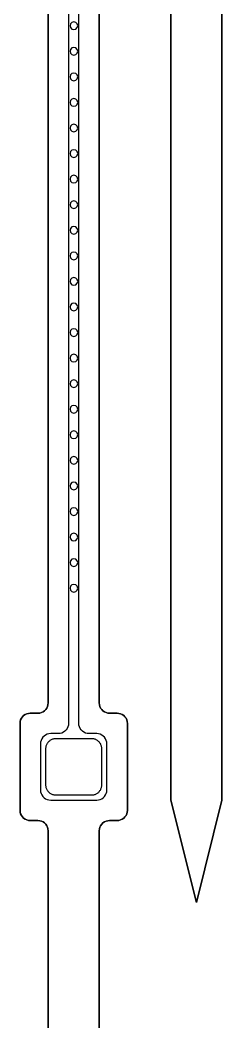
# Model space of a CAD drawing. Header units: metres. Extents: x -1550 to 1550, y -904 to 26100.
# Drawn here: x 126.5 to 166, y 1220 to 1415.9 of the extents above; entities that cross this region are included whole.
import ezdxf

# ---------------------------------------------------------------- set-up
doc = ezdxf.new("R2010")
doc.units = ezdxf.units.M
for name, color, linetype in [('Electrodes', 2, 'CONTINUOUS'), ('Metal', 4, 'CONTINUOUS'), ('pattern_ionp', 7, 'CONTINUOUS'), ('Polyimide', 3, 'CONTINUOUS'), ('Polyimide_Negative', 5, 'CONTINUOUS')]:
    doc.layers.add(name, color=color, linetype=linetype)

msp = doc.modelspace()

# ---------------------------------------------------------------- linework, layer by layer
at = {"layer": 'Electrodes'}
msp.add_lwpolyline([(140.5, 1264.34), (140.64, 1264.35), (140.77, 1264.36), (140.91, 1264.38), (141.04, 1264.42), (141.17, 1264.46), (141.3, 1264.51), (141.42, 1264.57), (141.54, 1264.63), (141.65, 1264.71), (141.76, 1264.79), (141.87, 1264.88), (141.96, 1264.98), (142.05, 1265.08), (142.13, 1265.19), (142.21, 1265.3), (142.28, 1265.42), (142.33, 1265.54), (142.38, 1265.67), (142.43, 1265.8), (142.46, 1265.93), (142.48, 1266.07), (142.5, 1266.2), (142.5, 1266.34), (142.5, 1273.34), (142.5, 1273.48), (142.48, 1273.61), (142.46, 1273.75), (142.43, 1273.88), (142.38, 1274.01), (142.33, 1274.14), (142.28, 1274.26), (142.21, 1274.38), (142.13, 1274.49), (142.05, 1274.6), (141.96, 1274.71), (141.87, 1274.8), (141.76, 1274.89), (141.65, 1274.98), (141.54, 1275.05), (141.42, 1275.12), (141.3, 1275.18), (141.17, 1275.23), (141.04, 1275.27), (140.91, 1275.3), (140.77, 1275.32), (140.64, 1275.34), (140.5, 1275.34), (133.5, 1275.34), (133.36, 1275.34), (133.23, 1275.32), (133.09, 1275.3), (132.96, 1275.27), (132.83, 1275.23), (132.7, 1275.18), (132.58, 1275.12), (132.46, 1275.05), (132.35, 1274.98), (132.24, 1274.89), (132.13, 1274.8), (132.04, 1274.71), (131.95, 1274.6), (131.87, 1274.49), (131.79, 1274.38), (131.72, 1274.26), (131.67, 1274.14), (131.62, 1274.01), (131.57, 1273.88), (131.54, 1273.75), (131.52, 1273.61), (131.5, 1273.48), (131.5, 1273.34), (131.5, 1266.34), (131.5, 1266.2), (131.52, 1266.07), (131.54, 1265.93), (131.57, 1265.8), (131.62, 1265.67), (131.67, 1265.54), (131.72, 1265.42), (131.79, 1265.3), (131.87, 1265.19), (131.95, 1265.08), (132.04, 1264.98), (132.13, 1264.88), (132.24, 1264.79), (132.35, 1264.71), (132.46, 1264.63), (132.58, 1264.57), (132.7, 1264.51), (132.83, 1264.46), (132.96, 1264.42), (133.09, 1264.38), (133.23, 1264.36), (133.36, 1264.35), (133.5, 1264.34), (140.5, 1264.34)], close=True, dxfattribs=at)
at = {"layer": 'Metal'}
msp.add_lwpolyline([(136, 11993.5), (136, 1278.34), (135.97, 1277.99), (135.88, 1277.66), (135.73, 1277.34), (135.53, 1277.06), (135.29, 1276.81), (135, 1276.61), (134.68, 1276.46), (134.35, 1276.37), (134, 1276.34), (132.5, 1276.34), (132.15, 1276.31), (131.82, 1276.22), (131.5, 1276.07), (131.21, 1275.87), (130.97, 1275.63), (130.77, 1275.34), (130.62, 1275.03), (130.53, 1274.69), (130.5, 1274.34), (130.5, 1265.34), (130.53, 1264.99), (130.62, 1264.66), (130.77, 1264.34), (130.97, 1264.06), (131.21, 1263.81), (131.5, 1263.61), (131.82, 1263.46), (132.15, 1263.37), (132.5, 1263.34), (141.5, 1263.34), (141.85, 1263.37), (142.18, 1263.46), (142.5, 1263.61), (142.79, 1263.81), (143.03, 1264.06), (143.23, 1264.34), (143.38, 1264.66), (143.47, 1264.99), (143.5, 1265.34), (143.5, 1274.34), (143.47, 1274.69), (143.38, 1275.03), (143.23, 1275.34), (143.03, 1275.63), (142.79, 1275.87), (142.5, 1276.07), (142.18, 1276.22), (141.85, 1276.31), (141.5, 1276.34), (140, 1276.34), (139.65, 1276.37), (139.32, 1276.46), (139, 1276.61), (138.71, 1276.81), (138.47, 1277.06), (138.27, 1277.34), (138.12, 1277.66), (138.03, 1277.99), (138, 1278.34), (138, 11993.5)], dxfattribs=at)
at = {"layer": 'pattern_ionp'}
for points in [[(137.79, 1414.78), (137.69, 1415.16), (137.41, 1415.43), (137.04, 1415.53), (136.66, 1415.43), (136.39, 1415.16), (136.29, 1414.78), (136.39, 1414.41), (136.66, 1414.14), (137.04, 1414.03), (137.41, 1414.14), (137.69, 1414.41), (137.79, 1414.78)], [(137.79, 1409.78), (137.69, 1410.16), (137.41, 1410.43), (137.04, 1410.53), (136.66, 1410.43), (136.39, 1410.16), (136.29, 1409.78), (136.39, 1409.41), (136.66, 1409.14), (137.04, 1409.03), (137.41, 1409.14), (137.69, 1409.41), (137.79, 1409.78)], [(137.79, 1404.78), (137.69, 1405.16), (137.41, 1405.43), (137.04, 1405.53), (136.66, 1405.43), (136.39, 1405.16), (136.29, 1404.78), (136.39, 1404.41), (136.66, 1404.14), (137.04, 1404.03), (137.41, 1404.14), (137.69, 1404.41), (137.79, 1404.78)], [(137.79, 1399.78), (137.69, 1400.16), (137.41, 1400.43), (137.04, 1400.53), (136.66, 1400.43), (136.39, 1400.16), (136.29, 1399.78), (136.39, 1399.41), (136.66, 1399.14), (137.04, 1399.03), (137.41, 1399.14), (137.69, 1399.41), (137.79, 1399.78)], [(137.79, 1394.78), (137.69, 1395.16), (137.41, 1395.43), (137.04, 1395.53), (136.66, 1395.43), (136.39, 1395.16), (136.29, 1394.78), (136.39, 1394.41), (136.66, 1394.14), (137.04, 1394.03), (137.41, 1394.14), (137.69, 1394.41), (137.79, 1394.78)], [(137.79, 1389.78), (137.69, 1390.16), (137.41, 1390.43), (137.04, 1390.53), (136.66, 1390.43), (136.39, 1390.16), (136.29, 1389.78), (136.39, 1389.41), (136.66, 1389.14), (137.04, 1389.03), (137.41, 1389.14), (137.69, 1389.41), (137.79, 1389.78)], [(137.79, 1384.78), (137.69, 1385.16), (137.41, 1385.43), (137.04, 1385.53), (136.66, 1385.43), (136.39, 1385.16), (136.29, 1384.78), (136.39, 1384.41), (136.66, 1384.14), (137.04, 1384.03), (137.41, 1384.14), (137.69, 1384.41), (137.79, 1384.78)], [(137.79, 1379.78), (137.69, 1380.16), (137.41, 1380.43), (137.04, 1380.53), (136.66, 1380.43), (136.39, 1380.16), (136.29, 1379.78), (136.39, 1379.41), (136.66, 1379.14), (137.04, 1379.03), (137.41, 1379.14), (137.69, 1379.41), (137.79, 1379.78)], [(137.79, 1374.78), (137.69, 1375.16), (137.41, 1375.43), (137.04, 1375.53), (136.66, 1375.43), (136.39, 1375.16), (136.29, 1374.78), (136.39, 1374.41), (136.66, 1374.14), (137.04, 1374.03), (137.41, 1374.14), (137.69, 1374.41), (137.79, 1374.78)], [(137.79, 1369.78), (137.69, 1370.16), (137.41, 1370.43), (137.04, 1370.53), (136.66, 1370.43), (136.39, 1370.16), (136.29, 1369.78), (136.39, 1369.41), (136.66, 1369.14), (137.04, 1369.03), (137.41, 1369.14), (137.69, 1369.41), (137.79, 1369.78)], [(137.79, 1364.78), (137.69, 1365.16), (137.41, 1365.43), (137.04, 1365.53), (136.66, 1365.43), (136.39, 1365.16), (136.29, 1364.78), (136.39, 1364.41), (136.66, 1364.14), (137.04, 1364.03), (137.41, 1364.14), (137.69, 1364.41), (137.79, 1364.78)], [(137.79, 1359.78), (137.69, 1360.16), (137.41, 1360.43), (137.04, 1360.53), (136.66, 1360.43), (136.39, 1360.16), (136.29, 1359.78), (136.39, 1359.41), (136.66, 1359.14), (137.04, 1359.03), (137.41, 1359.14), (137.69, 1359.41), (137.79, 1359.78)], [(137.79, 1354.78), (137.69, 1355.16), (137.41, 1355.43), (137.04, 1355.53), (136.66, 1355.43), (136.39, 1355.16), (136.29, 1354.78), (136.39, 1354.41), (136.66, 1354.14), (137.04, 1354.03), (137.41, 1354.14), (137.69, 1354.41), (137.79, 1354.78)], [(137.79, 1349.78), (137.69, 1350.16), (137.41, 1350.43), (137.04, 1350.53), (136.66, 1350.43), (136.39, 1350.16), (136.29, 1349.78), (136.39, 1349.41), (136.66, 1349.14), (137.04, 1349.03), (137.41, 1349.14), (137.69, 1349.41), (137.79, 1349.78)], [(137.79, 1344.78), (137.69, 1345.16), (137.41, 1345.43), (137.04, 1345.53), (136.66, 1345.43), (136.39, 1345.16), (136.29, 1344.78), (136.39, 1344.41), (136.66, 1344.14), (137.04, 1344.03), (137.41, 1344.14), (137.69, 1344.41), (137.79, 1344.78)], [(137.79, 1339.78), (137.69, 1340.16), (137.41, 1340.43), (137.04, 1340.53), (136.66, 1340.43), (136.39, 1340.16), (136.29, 1339.78), (136.39, 1339.41), (136.66, 1339.14), (137.04, 1339.03), (137.41, 1339.14), (137.69, 1339.41), (137.79, 1339.78)], [(137.79, 1334.78), (137.69, 1335.16), (137.41, 1335.43), (137.04, 1335.53), (136.66, 1335.43), (136.39, 1335.16), (136.29, 1334.78), (136.39, 1334.41), (136.66, 1334.14), (137.04, 1334.03), (137.41, 1334.14), (137.69, 1334.41), (137.79, 1334.78)], [(137.79, 1329.78), (137.69, 1330.16), (137.41, 1330.43), (137.04, 1330.53), (136.66, 1330.43), (136.39, 1330.16), (136.29, 1329.78), (136.39, 1329.41), (136.66, 1329.14), (137.04, 1329.03), (137.41, 1329.14), (137.69, 1329.41), (137.79, 1329.78)], [(137.79, 1324.78), (137.69, 1325.16), (137.41, 1325.43), (137.04, 1325.53), (136.66, 1325.43), (136.39, 1325.16), (136.29, 1324.78), (136.39, 1324.41), (136.66, 1324.14), (137.04, 1324.03), (137.41, 1324.14), (137.69, 1324.41), (137.79, 1324.78)], [(137.79, 1319.78), (137.69, 1320.16), (137.41, 1320.43), (137.04, 1320.53), (136.66, 1320.43), (136.39, 1320.16), (136.29, 1319.78), (136.39, 1319.41), (136.66, 1319.14), (137.04, 1319.03), (137.41, 1319.14), (137.69, 1319.41), (137.79, 1319.78)], [(137.79, 1314.78), (137.69, 1315.16), (137.41, 1315.43), (137.04, 1315.53), (136.66, 1315.43), (136.39, 1315.16), (136.29, 1314.78), (136.39, 1314.41), (136.66, 1314.14), (137.04, 1314.03), (137.41, 1314.14), (137.69, 1314.41), (137.79, 1314.78)], [(137.79, 1309.78), (137.69, 1310.16), (137.41, 1310.43), (137.04, 1310.53), (136.66, 1310.43), (136.39, 1310.16), (136.29, 1309.78), (136.39, 1309.41), (136.66, 1309.14), (137.04, 1309.03), (137.41, 1309.14), (137.69, 1309.41), (137.79, 1309.78)], [(137.79, 1304.78), (137.69, 1305.16), (137.41, 1305.43), (137.04, 1305.53), (136.66, 1305.43), (136.39, 1305.16), (136.29, 1304.78), (136.39, 1304.41), (136.66, 1304.14), (137.04, 1304.03), (137.41, 1304.14), (137.69, 1304.41), (137.79, 1304.78)]]:
    msp.add_lwpolyline(points, close=True, dxfattribs=at)
at = {"layer": 'Polyimide'}
for points in [[(132, 1009.34), (132, 1257.34), (131.97, 1257.69), (131.88, 1258.03), (131.73, 1258.34), (131.53, 1258.63), (131.29, 1258.87), (131, 1259.07), (130.68, 1259.22), (130.35, 1259.31), (130, 1259.34), (128.5, 1259.34), (128.15, 1259.37), (127.82, 1259.46), (127.5, 1259.61), (127.21, 1259.81), (126.97, 1260.06), (126.77, 1260.34), (126.62, 1260.66), (126.53, 1260.99), (126.5, 1261.34), (126.5, 1278.34), (126.53, 1278.69), (126.62, 1279.03), (126.77, 1279.34), (126.97, 1279.63), (127.21, 1279.87), (127.5, 1280.07), (127.82, 1280.22), (128.15, 1280.31), (128.5, 1280.34), (130, 1280.34), (130.35, 1280.37), (130.68, 1280.46), (131, 1280.61), (131.29, 1280.81), (131.53, 1281.06), (131.73, 1281.34), (131.88, 1281.66), (131.97, 1281.99), (132, 1282.34), (132, 11978.5)], [(142, 11978.5), (142, 1282.34), (142.03, 1281.99), (142.12, 1281.66), (142.27, 1281.34), (142.47, 1281.06), (142.71, 1280.81), (143, 1280.61), (143.32, 1280.46), (143.65, 1280.37), (144, 1280.34), (145.5, 1280.34), (145.85, 1280.31), (146.18, 1280.22), (146.5, 1280.07), (146.79, 1279.87), (147.03, 1279.63), (147.23, 1279.34), (147.38, 1279.03), (147.47, 1278.69), (147.5, 1278.34), (147.5, 1261.34), (147.47, 1260.99), (147.38, 1260.66), (147.23, 1260.34), (147.03, 1260.06), (146.79, 1259.81), (146.5, 1259.61), (146.18, 1259.46), (145.85, 1259.37), (145.5, 1259.34), (144, 1259.34), (143.65, 1259.31), (143.32, 1259.22), (143, 1259.07), (142.71, 1258.87), (142.47, 1258.63), (142.27, 1258.34), (142.12, 1258.03), (142.03, 1257.69), (142, 1257.34), (142, 1009.34)], [(166, 1511.31), (166, 1263.31), (161, 1243.31), (156, 1263.31), (156, 1511.31)]]:
    msp.add_lwpolyline(points, dxfattribs=at)
at = {"layer": 'Polyimide_Negative'}
for points in [[(132, 11978.5), (132, 1282.34), (131.97, 1281.99), (131.88, 1281.66), (131.73, 1281.34), (131.53, 1281.06), (131.29, 1280.81), (131, 1280.61), (130.68, 1280.46), (130.35, 1280.37), (130, 1280.34), (128.5, 1280.34), (128.15, 1280.31), (127.82, 1280.22), (127.5, 1280.07), (127.21, 1279.87), (126.97, 1279.63), (126.77, 1279.34), (126.62, 1279.03), (126.53, 1278.69), (126.5, 1278.34), (126.5, 1261.34), (126.53, 1260.99), (126.62, 1260.66), (126.77, 1260.34), (126.97, 1260.06), (127.21, 1259.81), (127.5, 1259.61), (127.82, 1259.46), (128.15, 1259.37), (128.5, 1259.34), (130, 1259.34), (130.35, 1259.31), (130.68, 1259.22), (131, 1259.07), (131.29, 1258.87), (131.53, 1258.63), (131.73, 1258.34), (131.88, 1258.03), (131.97, 1257.69), (132, 1257.34), (132, 1009.34)], [(142, 1009.34), (142, 1257.34), (142.03, 1257.69), (142.12, 1258.03), (142.27, 1258.34), (142.47, 1258.63), (142.71, 1258.87), (143, 1259.07), (143.32, 1259.22), (143.65, 1259.31), (144, 1259.34), (145.5, 1259.34), (145.85, 1259.37), (146.18, 1259.46), (146.5, 1259.61), (146.79, 1259.81), (147.03, 1260.06), (147.23, 1260.34), (147.38, 1260.66), (147.47, 1260.99), (147.5, 1261.34), (147.5, 1278.34), (147.47, 1278.69), (147.38, 1279.03), (147.23, 1279.34), (147.03, 1279.63), (146.79, 1279.87), (146.5, 1280.07), (146.18, 1280.22), (145.85, 1280.31), (145.5, 1280.34), (144, 1280.34), (143.65, 1280.37), (143.32, 1280.46), (143, 1280.61), (142.71, 1280.81), (142.47, 1281.06), (142.27, 1281.34), (142.12, 1281.66), (142.03, 1281.99), (142, 1282.34), (142, 11978.5)], [(156, 1511.31), (156, 1263.31), (161, 1243.31), (166, 1263.31), (166, 1511.31)]]:
    msp.add_lwpolyline(points, dxfattribs=at)

doc.saveas('drawing.dxf')
